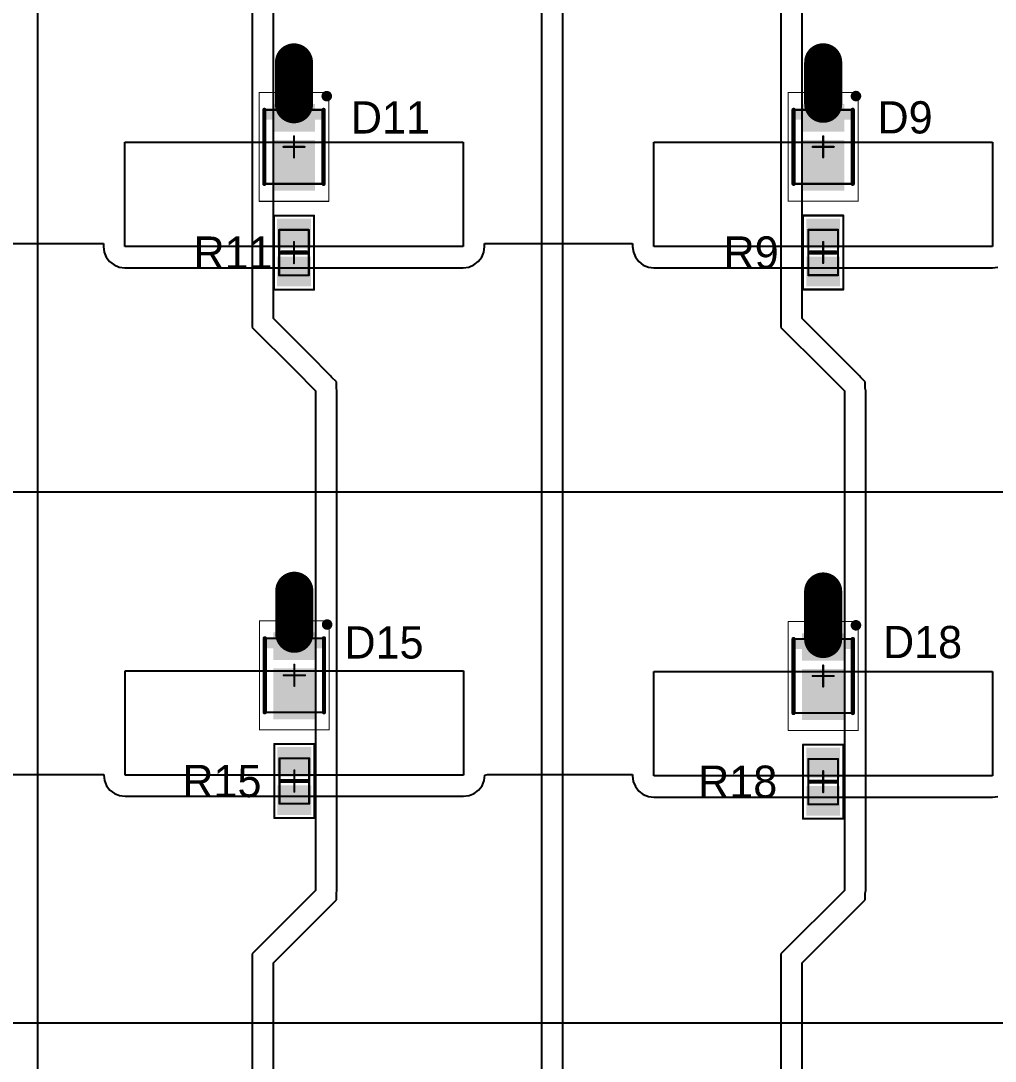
# Model space of a CAD drawing. Header units: millimetres. Extents: x -0.01 to 7.88, y -0.01 to 7.88.
# Drawn here: x 4.412 to 6.226, y 4.203 to 6.14 of the extents above; entities that cross this region are included whole.
import ezdxf

# ---------------------------------------------------------------- set-up
doc = ezdxf.new("R2010")
doc.units = ezdxf.units.MM
doc.header["$MEASUREMENT"] = 0
for name, color, linetype in [('BottomLayer', 5, 'Continuous'), ('BottomSolder', 6, 'Continuous'), ('Mechanical13', 56, 'Continuous'), ('Mechanical15', 56, 'Continuous'), ('MultiLayer', 9, 'Continuous'), ('TopLayer', 1, 'Continuous'), ('TopOverlay', 2, 'Continuous'), ('TopPaste', 8, 'Continuous'), ('TopSolder', 216, 'Continuous'), ('ViaHoleLayer', 16, 'Continuous')]:
    doc.layers.add(name, color=color, linetype=linetype)

# ---------------------------------------------------------------- blocks, each defined once
blk = doc.blocks.new('6_0805_N_27')
at = {"layer": 'Mechanical13', "const_width": 0.00394}
for points in [[(-0.0423, 0.0276), (0.0423, 0.0276)], [(-0.0423, 0.0276), (-0.0423, -0.0276)], [(0.0423, 0.0276), (0.0423, -0.0276)], [(-0.0423, -0.0276), (0.0423, -0.0276)]]:
    blk.add_lwpolyline(points, dxfattribs=at)
at = {"layer": 'Mechanical13', "const_width": 0.00197}
for points in [[(-0.0433, 0.0276, 1), (-0.0413, 0.0276, 1)], [(-0.0433, 0.0276, 1), (-0.0413, 0.0276, 1)], [(0.0413, 0.0276, 1), (0.0433, 0.0276, 1)], [(0.0413, 0.0276, 1), (0.0433, 0.0276, 1)], [(-0.0433, -0.0276, 1), (-0.0413, -0.0276, 1)], [(-0.0433, -0.0276, 1), (-0.0413, -0.0276, 1)], [(0.0413, -0.0276, 1), (0.0433, -0.0276, 1)], [(0.0413, -0.0276, 1), (0.0433, -0.0276, 1)]]:
    blk.add_lwpolyline(points, format="xyb", close=True, dxfattribs=at)
at = {"layer": 'Mechanical15', "const_width": 0.00394}
for points in [[(-0.0689, 0.0374), (0.0689, 0.0374)], [(-0.0689, 0.0374), (-0.0689, -0.0374)], [(0.0689, 0.0374), (0.0689, -0.0374)], [(0, 0.0197), (0, -0.0197)], [(-0.0197, 0), (0.0197, 0)], [(-0.0689, -0.0374), (0.0689, -0.0374)]]:
    blk.add_lwpolyline(points, dxfattribs=at)
at = {"layer": 'Mechanical15', "const_width": 0.00197}
for points in [[(-0.0699, 0.0374, 1), (-0.0679, 0.0374, 1)], [(-0.0699, 0.0374, 1), (-0.0679, 0.0374, 1)], [(0.0679, 0.0374, 1), (0.0699, 0.0374, 1)], [(0.0679, 0.0374, 1), (0.0699, 0.0374, 1)], [(-0.001, 0.0197, 1), (0.001, 0.0197, 1)], [(-0.0207, 0, 1), (-0.0187, 0, 1)], [(0.0187, 0, 1), (0.0207, 0, 1)], [(-0.001, -0.0197, 1), (0.001, -0.0197, 1)], [(-0.0699, -0.0374, 1), (-0.0679, -0.0374, 1)], [(-0.0699, -0.0374, 1), (-0.0679, -0.0374, 1)], [(0.0679, -0.0374, 1), (0.0699, -0.0374, 1)], [(0.0679, -0.0374, 1), (0.0699, -0.0374, 1)]]:
    blk.add_lwpolyline(points, format="xyb", close=True, dxfattribs=at)
at = {"layer": 'TopLayer'}
for points in [[(-0.0118, -0.0276), (-0.0118, 0.0276), (-0.0591, -0.0276), (-0.0591, 0.0276)], [(0.0591, -0.0276), (0.0591, 0.0276), (0.0118, -0.0276), (0.0118, 0.0276)]]:
    blk.add_solid(points, dxfattribs=at)
at = {"layer": 'TopOverlay', "const_width": 0.00787}
blk.add_lwpolyline([(0, 0.0236), (0, -0.0236)], dxfattribs=at)
at = {"layer": 'TopOverlay', "const_width": 0.00394}
for points in [[(-0.002, 0.0236, 1), (0.002, 0.0236, 1)], [(-0.002, -0.0236, 1), (0.002, -0.0236, 1)]]:
    blk.add_lwpolyline(points, format="xyb", close=True, dxfattribs=at)
at = {"layer": 'TopPaste'}
for points in [[(-0.0118, -0.0276), (-0.0118, 0.0276), (-0.0591, -0.0276), (-0.0591, 0.0276)], [(0.0591, -0.0276), (0.0591, 0.0276), (0.0118, -0.0276), (0.0118, 0.0276)]]:
    blk.add_solid(points, dxfattribs=at)
at = {"layer": 'TopSolder'}
for points in [[(-0.0078, -0.0316), (-0.0078, 0.0316), (-0.0631, -0.0316), (-0.0631, 0.0316)], [(0.0631, -0.0316), (0.0631, 0.0316), (0.0078, -0.0316), (0.0078, 0.0316)]]:
    blk.add_solid(points, dxfattribs=at)
blk = doc.blocks.new('6_0805_N_30')
at = {"layer": 'Mechanical13', "const_width": 0.00394}
for points in [[(-0.0423, 0.0276), (0.0423, 0.0276)], [(-0.0423, 0.0276), (-0.0423, -0.0276)], [(0.0423, 0.0276), (0.0423, -0.0276)], [(-0.0423, -0.0276), (0.0423, -0.0276)]]:
    blk.add_lwpolyline(points, dxfattribs=at)
at = {"layer": 'Mechanical13', "const_width": 0.00197}
for points in [[(-0.0433, 0.0276, 1), (-0.0413, 0.0276, 1)], [(-0.0433, 0.0276, 1), (-0.0413, 0.0276, 1)], [(0.0413, 0.0276, 1), (0.0433, 0.0276, 1)], [(0.0413, 0.0276, 1), (0.0433, 0.0276, 1)], [(-0.0433, -0.0276, 1), (-0.0413, -0.0276, 1)], [(-0.0433, -0.0276, 1), (-0.0413, -0.0276, 1)], [(0.0413, -0.0276, 1), (0.0433, -0.0276, 1)], [(0.0413, -0.0276, 1), (0.0433, -0.0276, 1)]]:
    blk.add_lwpolyline(points, format="xyb", close=True, dxfattribs=at)
at = {"layer": 'Mechanical15', "const_width": 0.00394}
for points in [[(-0.0689, 0.0374), (0.0689, 0.0374)], [(-0.0689, 0.0374), (-0.0689, -0.0374)], [(0.0689, 0.0374), (0.0689, -0.0374)], [(0, 0.0197), (0, -0.0197)], [(-0.0197, 0), (0.0197, 0)], [(-0.0689, -0.0374), (0.0689, -0.0374)]]:
    blk.add_lwpolyline(points, dxfattribs=at)
at = {"layer": 'Mechanical15', "const_width": 0.00197}
for points in [[(-0.0699, 0.0374, 1), (-0.0679, 0.0374, 1)], [(-0.0699, 0.0374, 1), (-0.0679, 0.0374, 1)], [(0.0679, 0.0374, 1), (0.0699, 0.0374, 1)], [(0.0679, 0.0374, 1), (0.0699, 0.0374, 1)], [(-0.001, 0.0197, 1), (0.001, 0.0197, 1)], [(-0.0207, 0, 1), (-0.0187, 0, 1)], [(0.0187, 0, 1), (0.0207, 0, 1)], [(-0.001, -0.0197, 1), (0.001, -0.0197, 1)], [(-0.0699, -0.0374, 1), (-0.0679, -0.0374, 1)], [(-0.0699, -0.0374, 1), (-0.0679, -0.0374, 1)], [(0.0679, -0.0374, 1), (0.0699, -0.0374, 1)], [(0.0679, -0.0374, 1), (0.0699, -0.0374, 1)]]:
    blk.add_lwpolyline(points, format="xyb", close=True, dxfattribs=at)
at = {"layer": 'TopLayer'}
for points in [[(-0.0118, -0.0276), (-0.0118, 0.0276), (-0.0591, -0.0276), (-0.0591, 0.0276)], [(0.0591, -0.0276), (0.0591, 0.0276), (0.0118, -0.0276), (0.0118, 0.0276)]]:
    blk.add_solid(points, dxfattribs=at)
at = {"layer": 'TopOverlay', "const_width": 0.00787}
blk.add_lwpolyline([(0, 0.0236), (0, -0.0236)], dxfattribs=at)
at = {"layer": 'TopOverlay', "const_width": 0.00394}
for points in [[(-0.002, 0.0236, 1), (0.002, 0.0236, 1)], [(-0.002, -0.0236, 1), (0.002, -0.0236, 1)]]:
    blk.add_lwpolyline(points, format="xyb", close=True, dxfattribs=at)
at = {"layer": 'TopPaste'}
for points in [[(-0.0118, -0.0276), (-0.0118, 0.0276), (-0.0591, -0.0276), (-0.0591, 0.0276)], [(0.0591, -0.0276), (0.0591, 0.0276), (0.0118, -0.0276), (0.0118, 0.0276)]]:
    blk.add_solid(points, dxfattribs=at)
at = {"layer": 'TopSolder'}
for points in [[(-0.0078, -0.0316), (-0.0078, 0.0316), (-0.0631, -0.0316), (-0.0631, 0.0316)], [(0.0631, -0.0316), (0.0631, 0.0316), (0.0078, -0.0316), (0.0078, 0.0316)]]:
    blk.add_solid(points, dxfattribs=at)
blk = doc.blocks.new('6_0805_N_34')
at = {"layer": 'Mechanical13', "const_width": 0.00394}
for points in [[(-0.0423, 0.0276), (0.0423, 0.0276)], [(-0.0423, 0.0276), (-0.0423, -0.0276)], [(0.0423, 0.0276), (0.0423, -0.0276)], [(-0.0423, -0.0276), (0.0423, -0.0276)]]:
    blk.add_lwpolyline(points, dxfattribs=at)
at = {"layer": 'Mechanical13', "const_width": 0.00197}
for points in [[(-0.0433, 0.0276, 1), (-0.0413, 0.0276, 1)], [(-0.0433, 0.0276, 1), (-0.0413, 0.0276, 1)], [(0.0413, 0.0276, 1), (0.0433, 0.0276, 1)], [(0.0413, 0.0276, 1), (0.0433, 0.0276, 1)], [(-0.0433, -0.0276, 1), (-0.0413, -0.0276, 1)], [(-0.0433, -0.0276, 1), (-0.0413, -0.0276, 1)], [(0.0413, -0.0276, 1), (0.0433, -0.0276, 1)], [(0.0413, -0.0276, 1), (0.0433, -0.0276, 1)]]:
    blk.add_lwpolyline(points, format="xyb", close=True, dxfattribs=at)
at = {"layer": 'Mechanical15', "const_width": 0.00394}
for points in [[(-0.0689, 0.0374), (0.0689, 0.0374)], [(-0.0689, 0.0374), (-0.0689, -0.0374)], [(0.0689, 0.0374), (0.0689, -0.0374)], [(0, 0.0197), (0, -0.0197)], [(-0.0197, 0), (0.0197, 0)], [(-0.0689, -0.0374), (0.0689, -0.0374)]]:
    blk.add_lwpolyline(points, dxfattribs=at)
at = {"layer": 'Mechanical15', "const_width": 0.00197}
for points in [[(-0.0699, 0.0374, 1), (-0.0679, 0.0374, 1)], [(-0.0699, 0.0374, 1), (-0.0679, 0.0374, 1)], [(0.0679, 0.0374, 1), (0.0699, 0.0374, 1)], [(0.0679, 0.0374, 1), (0.0699, 0.0374, 1)], [(-0.001, 0.0197, 1), (0.001, 0.0197, 1)], [(-0.0207, 0, 1), (-0.0187, 0, 1)], [(0.0187, 0, 1), (0.0207, 0, 1)], [(-0.001, -0.0197, 1), (0.001, -0.0197, 1)], [(-0.0699, -0.0374, 1), (-0.0679, -0.0374, 1)], [(-0.0699, -0.0374, 1), (-0.0679, -0.0374, 1)], [(0.0679, -0.0374, 1), (0.0699, -0.0374, 1)], [(0.0679, -0.0374, 1), (0.0699, -0.0374, 1)]]:
    blk.add_lwpolyline(points, format="xyb", close=True, dxfattribs=at)
at = {"layer": 'TopLayer'}
for points in [[(-0.0118, -0.0276), (-0.0118, 0.0276), (-0.0591, -0.0276), (-0.0591, 0.0276)], [(0.0591, -0.0276), (0.0591, 0.0276), (0.0118, -0.0276), (0.0118, 0.0276)]]:
    blk.add_solid(points, dxfattribs=at)
at = {"layer": 'TopOverlay', "const_width": 0.00787}
blk.add_lwpolyline([(0, 0.0236), (0, -0.0236)], dxfattribs=at)
at = {"layer": 'TopOverlay', "const_width": 0.00394}
for points in [[(-0.002, 0.0236, 1), (0.002, 0.0236, 1)], [(-0.002, -0.0236, 1), (0.002, -0.0236, 1)]]:
    blk.add_lwpolyline(points, format="xyb", close=True, dxfattribs=at)
at = {"layer": 'TopPaste'}
for points in [[(-0.0118, -0.0276), (-0.0118, 0.0276), (-0.0591, -0.0276), (-0.0591, 0.0276)], [(0.0591, -0.0276), (0.0591, 0.0276), (0.0118, -0.0276), (0.0118, 0.0276)]]:
    blk.add_solid(points, dxfattribs=at)
at = {"layer": 'TopSolder'}
for points in [[(-0.0078, -0.0316), (-0.0078, 0.0316), (-0.0631, -0.0316), (-0.0631, 0.0316)], [(0.0631, -0.0316), (0.0631, 0.0316), (0.0078, -0.0316), (0.0078, 0.0316)]]:
    blk.add_solid(points, dxfattribs=at)
blk = doc.blocks.new('6_0805_N_36')
at = {"layer": 'Mechanical13', "const_width": 0.00394}
for points in [[(-0.0423, 0.0276), (0.0423, 0.0276)], [(-0.0423, 0.0276), (-0.0423, -0.0276)], [(0.0423, 0.0276), (0.0423, -0.0276)], [(-0.0423, -0.0276), (0.0423, -0.0276)]]:
    blk.add_lwpolyline(points, dxfattribs=at)
at = {"layer": 'Mechanical13', "const_width": 0.00197}
for points in [[(-0.0433, 0.0276, 1), (-0.0413, 0.0276, 1)], [(-0.0433, 0.0276, 1), (-0.0413, 0.0276, 1)], [(0.0413, 0.0276, 1), (0.0433, 0.0276, 1)], [(0.0413, 0.0276, 1), (0.0433, 0.0276, 1)], [(-0.0433, -0.0276, 1), (-0.0413, -0.0276, 1)], [(-0.0433, -0.0276, 1), (-0.0413, -0.0276, 1)], [(0.0413, -0.0276, 1), (0.0433, -0.0276, 1)], [(0.0413, -0.0276, 1), (0.0433, -0.0276, 1)]]:
    blk.add_lwpolyline(points, format="xyb", close=True, dxfattribs=at)
at = {"layer": 'Mechanical15', "const_width": 0.00394}
for points in [[(-0.0689, 0.0374), (0.0689, 0.0374)], [(-0.0689, 0.0374), (-0.0689, -0.0374)], [(0.0689, 0.0374), (0.0689, -0.0374)], [(0, 0.0197), (0, -0.0197)], [(-0.0197, 0), (0.0197, 0)], [(-0.0689, -0.0374), (0.0689, -0.0374)]]:
    blk.add_lwpolyline(points, dxfattribs=at)
at = {"layer": 'Mechanical15', "const_width": 0.00197}
for points in [[(-0.0699, 0.0374, 1), (-0.0679, 0.0374, 1)], [(-0.0699, 0.0374, 1), (-0.0679, 0.0374, 1)], [(0.0679, 0.0374, 1), (0.0699, 0.0374, 1)], [(0.0679, 0.0374, 1), (0.0699, 0.0374, 1)], [(-0.001, 0.0197, 1), (0.001, 0.0197, 1)], [(-0.0207, 0, 1), (-0.0187, 0, 1)], [(0.0187, 0, 1), (0.0207, 0, 1)], [(-0.001, -0.0197, 1), (0.001, -0.0197, 1)], [(-0.0699, -0.0374, 1), (-0.0679, -0.0374, 1)], [(-0.0699, -0.0374, 1), (-0.0679, -0.0374, 1)], [(0.0679, -0.0374, 1), (0.0699, -0.0374, 1)], [(0.0679, -0.0374, 1), (0.0699, -0.0374, 1)]]:
    blk.add_lwpolyline(points, format="xyb", close=True, dxfattribs=at)
at = {"layer": 'TopLayer'}
for points in [[(-0.0118, -0.0276), (-0.0118, 0.0276), (-0.0591, -0.0276), (-0.0591, 0.0276)], [(0.0591, -0.0276), (0.0591, 0.0276), (0.0118, -0.0276), (0.0118, 0.0276)]]:
    blk.add_solid(points, dxfattribs=at)
at = {"layer": 'TopOverlay', "const_width": 0.00787}
blk.add_lwpolyline([(0, 0.0236), (0, -0.0236)], dxfattribs=at)
at = {"layer": 'TopOverlay', "const_width": 0.00394}
for points in [[(-0.002, 0.0236, 1), (0.002, 0.0236, 1)], [(-0.002, -0.0236, 1), (0.002, -0.0236, 1)]]:
    blk.add_lwpolyline(points, format="xyb", close=True, dxfattribs=at)
at = {"layer": 'TopPaste'}
for points in [[(-0.0118, -0.0276), (-0.0118, 0.0276), (-0.0591, -0.0276), (-0.0591, 0.0276)], [(0.0591, -0.0276), (0.0591, 0.0276), (0.0118, -0.0276), (0.0118, 0.0276)]]:
    blk.add_solid(points, dxfattribs=at)
at = {"layer": 'TopSolder'}
for points in [[(-0.0078, -0.0316), (-0.0078, 0.0316), (-0.0631, -0.0316), (-0.0631, 0.0316)], [(0.0631, -0.0316), (0.0631, 0.0316), (0.0078, -0.0316), (0.0078, 0.0316)]]:
    blk.add_solid(points, dxfattribs=at)
blk = doc.blocks.new('DIOM3528X07N_81')
at = {"layer": 'Mechanical13', "const_width": 0.00394}
for points in [[(0.0689, 0.0551), (-0.0689, 0.0551)], [(-0.0689, -0.0551), (-0.0689, 0.0551)], [(0.0689, -0.0551), (0.0689, 0.0551)], [(0.0689, -0.0551), (-0.0689, -0.0551)]]:
    blk.add_lwpolyline(points, dxfattribs=at)
at = {"layer": 'Mechanical13', "const_width": 0.00197}
for points in [[(-0.0699, 0.0551, 1), (-0.0679, 0.0551, 1)], [(-0.0699, 0.0551, 1), (-0.0679, 0.0551, 1)], [(0.0679, 0.0551, 1), (0.0699, 0.0551, 1)], [(0.0679, 0.0551, 1), (0.0699, 0.0551, 1)], [(-0.0699, -0.0551, 1), (-0.0679, -0.0551, 1)], [(-0.0699, -0.0551, 1), (-0.0679, -0.0551, 1)], [(0.0679, -0.0551, 1), (0.0699, -0.0551, 1)], [(0.0679, -0.0551, 1), (0.0699, -0.0551, 1)]]:
    blk.add_lwpolyline(points, format="xyb", close=True, dxfattribs=at)
at = {"layer": 'Mechanical13'}
blk.add_solid([(-0.0689, -0.0551), (-0.0504, -0.0551), (-0.0689, 0.0551), (-0.0504, 0.0551)], dxfattribs=at)
at = {"layer": 'Mechanical15'}
for points, const_width in [([(0.1014, 0.065), (-0.1014, 0.065)], 0.00197), ([(-0.1014, -0.065), (-0.1014, 0.065)], 0.00197), ([(0.1014, -0.065), (0.1014, 0.065)], 0.00197), ([(0, -0.0197), (0, 0.0197)], 0.00394), ([(0.0197, 0), (-0.0197, 0)], 0.00394), ([(0.1014, -0.065), (-0.1014, -0.065)], 0.00197)]:
    blk.add_lwpolyline(points, dxfattribs=dict(at, const_width=const_width))
for points, const_width in [([(-0.1019, 0.065, 1), (-0.1009, 0.065, 1)], 0.000984), ([(-0.1019, 0.065, 1), (-0.1009, 0.065, 1)], 0.000984), ([(0.1009, 0.065, 1), (0.1019, 0.065, 1)], 0.000984), ([(0.1009, 0.065, 1), (0.1019, 0.065, 1)], 0.000984), ([(-0.001, 0.0197, 1), (0.001, 0.0197, 1)], 0.00197), ([(-0.0207, 0, 1), (-0.0187, 0, 1)], 0.00197), ([(0.0187, 0, 1), (0.0207, 0, 1)], 0.00197), ([(-0.001, -0.0197, 1), (0.001, -0.0197, 1)], 0.00197), ([(-0.1019, -0.065, 1), (-0.1009, -0.065, 1)], 0.000984), ([(-0.1019, -0.065, 1), (-0.1009, -0.065, 1)], 0.000984), ([(0.1009, -0.065, 1), (0.1019, -0.065, 1)], 0.000984), ([(0.1009, -0.065, 1), (0.1019, -0.065, 1)], 0.000984)]:
    blk.add_lwpolyline(points, format="xyb", close=True, dxfattribs=dict(at, const_width=const_width))
at = {"layer": 'TopLayer'}
for points in [[(-0.0325, -0.0354), (-0.0325, 0.0354), (-0.0758, -0.0354), (-0.0758, 0.0354)], [(0.0778, -0.0354), (0.0778, 0.0354), (-0.0089, -0.0354), (-0.0089, 0.0354)]]:
    blk.add_solid(points, dxfattribs=at)
at = {"layer": 'TopOverlay'}
for points, const_width in [([(-0.0896, 0.061, 1), (-0.0994, 0.061, 1)], 0.00984), ([(-0.1019, 0.061, 1), (-0.0969, 0.061, 1)], 0.00492), ([(-0.092, 0.061, 1), (-0.0871, 0.061, 1)], 0.00492), ([(-0.0709, 0.0551, 1), (-0.0669, 0.0551, 1)], 0.00394), ([(0.0669, 0.0551, 1), (0.0709, 0.0551, 1)], 0.00394), ([(-0.0709, -0.0551, 1), (-0.0669, -0.0551, 1)], 0.00394), ([(0.0669, -0.0551, 1), (0.0709, -0.0551, 1)], 0.00394)]:
    blk.add_lwpolyline(points, format="xyb", close=True, dxfattribs=dict(at, const_width=const_width))
at = {"layer": 'TopOverlay', "const_width": 0.00787}
for points in [[(0.0689, 0.0551), (-0.0689, 0.0551)], [(0.0689, -0.0551), (-0.0689, -0.0551)]]:
    blk.add_lwpolyline(points, dxfattribs=at)
at = {"layer": 'TopPaste'}
for points in [[(-0.0325, -0.0354), (-0.0325, 0.0354), (-0.0758, -0.0354), (-0.0758, 0.0354)], [(0.0778, -0.0354), (0.0778, 0.0354), (-0.0089, -0.0354), (-0.0089, 0.0354)]]:
    blk.add_solid(points, dxfattribs=at)
at = {"layer": 'TopSolder'}
for points in [[(-0.0285, -0.0394), (-0.0285, 0.0394), (-0.0798, -0.0394), (-0.0798, 0.0394)], [(0.0818, -0.0394), (0.0818, 0.0394), (-0.0129, -0.0394), (-0.0129, 0.0394)]]:
    blk.add_solid(points, dxfattribs=at)
blk = doc.blocks.new('DIOM3528X07N_84')
at = {"layer": 'Mechanical13', "const_width": 0.00394}
for points in [[(0.0689, 0.0551), (-0.0689, 0.0551)], [(-0.0689, -0.0551), (-0.0689, 0.0551)], [(0.0689, -0.0551), (0.0689, 0.0551)], [(0.0689, -0.0551), (-0.0689, -0.0551)]]:
    blk.add_lwpolyline(points, dxfattribs=at)
at = {"layer": 'Mechanical13', "const_width": 0.00197}
for points in [[(-0.0699, 0.0551, 1), (-0.0679, 0.0551, 1)], [(-0.0699, 0.0551, 1), (-0.0679, 0.0551, 1)], [(0.0679, 0.0551, 1), (0.0699, 0.0551, 1)], [(0.0679, 0.0551, 1), (0.0699, 0.0551, 1)], [(-0.0699, -0.0551, 1), (-0.0679, -0.0551, 1)], [(-0.0699, -0.0551, 1), (-0.0679, -0.0551, 1)], [(0.0679, -0.0551, 1), (0.0699, -0.0551, 1)], [(0.0679, -0.0551, 1), (0.0699, -0.0551, 1)]]:
    blk.add_lwpolyline(points, format="xyb", close=True, dxfattribs=at)
at = {"layer": 'Mechanical13'}
blk.add_solid([(-0.0689, -0.0551), (-0.0504, -0.0551), (-0.0689, 0.0551), (-0.0504, 0.0551)], dxfattribs=at)
at = {"layer": 'Mechanical15'}
for points, const_width in [([(0.1014, 0.065), (-0.1014, 0.065)], 0.00197), ([(-0.1014, -0.065), (-0.1014, 0.065)], 0.00197), ([(0.1014, -0.065), (0.1014, 0.065)], 0.00197), ([(0, -0.0197), (0, 0.0197)], 0.00394), ([(0.0197, 0), (-0.0197, 0)], 0.00394), ([(0.1014, -0.065), (-0.1014, -0.065)], 0.00197)]:
    blk.add_lwpolyline(points, dxfattribs=dict(at, const_width=const_width))
for points, const_width in [([(-0.1019, 0.065, 1), (-0.1009, 0.065, 1)], 0.000984), ([(-0.1019, 0.065, 1), (-0.1009, 0.065, 1)], 0.000984), ([(0.1009, 0.065, 1), (0.1019, 0.065, 1)], 0.000984), ([(0.1009, 0.065, 1), (0.1019, 0.065, 1)], 0.000984), ([(-0.001, 0.0197, 1), (0.001, 0.0197, 1)], 0.00197), ([(-0.0207, 0, 1), (-0.0187, 0, 1)], 0.00197), ([(0.0187, 0, 1), (0.0207, 0, 1)], 0.00197), ([(-0.001, -0.0197, 1), (0.001, -0.0197, 1)], 0.00197), ([(-0.1019, -0.065, 1), (-0.1009, -0.065, 1)], 0.000984), ([(-0.1019, -0.065, 1), (-0.1009, -0.065, 1)], 0.000984), ([(0.1009, -0.065, 1), (0.1019, -0.065, 1)], 0.000984), ([(0.1009, -0.065, 1), (0.1019, -0.065, 1)], 0.000984)]:
    blk.add_lwpolyline(points, format="xyb", close=True, dxfattribs=dict(at, const_width=const_width))
at = {"layer": 'TopLayer'}
for points in [[(-0.0325, -0.0354), (-0.0325, 0.0354), (-0.0758, -0.0354), (-0.0758, 0.0354)], [(0.0778, -0.0354), (0.0778, 0.0354), (-0.0089, -0.0354), (-0.0089, 0.0354)]]:
    blk.add_solid(points, dxfattribs=at)
at = {"layer": 'TopOverlay'}
for points, const_width in [([(-0.0896, 0.061, 1), (-0.0994, 0.061, 1)], 0.00984), ([(-0.1019, 0.061, 1), (-0.0969, 0.061, 1)], 0.00492), ([(-0.092, 0.061, 1), (-0.0871, 0.061, 1)], 0.00492), ([(-0.0709, 0.0551, 1), (-0.0669, 0.0551, 1)], 0.00394), ([(0.0669, 0.0551, 1), (0.0709, 0.0551, 1)], 0.00394), ([(-0.0709, -0.0551, 1), (-0.0669, -0.0551, 1)], 0.00394), ([(0.0669, -0.0551, 1), (0.0709, -0.0551, 1)], 0.00394)]:
    blk.add_lwpolyline(points, format="xyb", close=True, dxfattribs=dict(at, const_width=const_width))
at = {"layer": 'TopOverlay', "const_width": 0.00787}
for points in [[(0.0689, 0.0551), (-0.0689, 0.0551)], [(0.0689, -0.0551), (-0.0689, -0.0551)]]:
    blk.add_lwpolyline(points, dxfattribs=at)
at = {"layer": 'TopPaste'}
for points in [[(-0.0325, -0.0354), (-0.0325, 0.0354), (-0.0758, -0.0354), (-0.0758, 0.0354)], [(0.0778, -0.0354), (0.0778, 0.0354), (-0.0089, -0.0354), (-0.0089, 0.0354)]]:
    blk.add_solid(points, dxfattribs=at)
at = {"layer": 'TopSolder'}
for points in [[(-0.0285, -0.0394), (-0.0285, 0.0394), (-0.0798, -0.0394), (-0.0798, 0.0394)], [(0.0818, -0.0394), (0.0818, 0.0394), (-0.0129, -0.0394), (-0.0129, 0.0394)]]:
    blk.add_solid(points, dxfattribs=at)
blk = doc.blocks.new('DIOM3528X07N_88')
at = {"layer": 'Mechanical13', "const_width": 0.00394}
for points in [[(0.0689, 0.0551), (-0.0689, 0.0551)], [(-0.0689, -0.0551), (-0.0689, 0.0551)], [(0.0689, -0.0551), (0.0689, 0.0551)], [(0.0689, -0.0551), (-0.0689, -0.0551)]]:
    blk.add_lwpolyline(points, dxfattribs=at)
at = {"layer": 'Mechanical13', "const_width": 0.00197}
for points in [[(-0.0699, 0.0551, 1), (-0.0679, 0.0551, 1)], [(-0.0699, 0.0551, 1), (-0.0679, 0.0551, 1)], [(0.0679, 0.0551, 1), (0.0699, 0.0551, 1)], [(0.0679, 0.0551, 1), (0.0699, 0.0551, 1)], [(-0.0699, -0.0551, 1), (-0.0679, -0.0551, 1)], [(-0.0699, -0.0551, 1), (-0.0679, -0.0551, 1)], [(0.0679, -0.0551, 1), (0.0699, -0.0551, 1)], [(0.0679, -0.0551, 1), (0.0699, -0.0551, 1)]]:
    blk.add_lwpolyline(points, format="xyb", close=True, dxfattribs=at)
at = {"layer": 'Mechanical13'}
blk.add_solid([(-0.0689, -0.0551), (-0.0504, -0.0551), (-0.0689, 0.0551), (-0.0504, 0.0551)], dxfattribs=at)
at = {"layer": 'Mechanical15'}
for points, const_width in [([(0.1014, 0.065), (-0.1014, 0.065)], 0.00197), ([(-0.1014, -0.065), (-0.1014, 0.065)], 0.00197), ([(0.1014, -0.065), (0.1014, 0.065)], 0.00197), ([(0, -0.0197), (0, 0.0197)], 0.00394), ([(0.0197, 0), (-0.0197, 0)], 0.00394), ([(0.1014, -0.065), (-0.1014, -0.065)], 0.00197)]:
    blk.add_lwpolyline(points, dxfattribs=dict(at, const_width=const_width))
for points, const_width in [([(-0.1019, 0.065, 1), (-0.1009, 0.065, 1)], 0.000984), ([(-0.1019, 0.065, 1), (-0.1009, 0.065, 1)], 0.000984), ([(0.1009, 0.065, 1), (0.1019, 0.065, 1)], 0.000984), ([(0.1009, 0.065, 1), (0.1019, 0.065, 1)], 0.000984), ([(-0.001, 0.0197, 1), (0.001, 0.0197, 1)], 0.00197), ([(-0.0207, 0, 1), (-0.0187, 0, 1)], 0.00197), ([(0.0187, 0, 1), (0.0207, 0, 1)], 0.00197), ([(-0.001, -0.0197, 1), (0.001, -0.0197, 1)], 0.00197), ([(-0.1019, -0.065, 1), (-0.1009, -0.065, 1)], 0.000984), ([(-0.1019, -0.065, 1), (-0.1009, -0.065, 1)], 0.000984), ([(0.1009, -0.065, 1), (0.1019, -0.065, 1)], 0.000984), ([(0.1009, -0.065, 1), (0.1019, -0.065, 1)], 0.000984)]:
    blk.add_lwpolyline(points, format="xyb", close=True, dxfattribs=dict(at, const_width=const_width))
at = {"layer": 'TopLayer'}
for points in [[(-0.0325, -0.0354), (-0.0325, 0.0354), (-0.0758, -0.0354), (-0.0758, 0.0354)], [(0.0778, -0.0354), (0.0778, 0.0354), (-0.0089, -0.0354), (-0.0089, 0.0354)]]:
    blk.add_solid(points, dxfattribs=at)
at = {"layer": 'TopOverlay'}
for points, const_width in [([(-0.0896, 0.061, 1), (-0.0994, 0.061, 1)], 0.00984), ([(-0.1019, 0.061, 1), (-0.0969, 0.061, 1)], 0.00492), ([(-0.092, 0.061, 1), (-0.0871, 0.061, 1)], 0.00492), ([(-0.0709, 0.0551, 1), (-0.0669, 0.0551, 1)], 0.00394), ([(0.0669, 0.0551, 1), (0.0709, 0.0551, 1)], 0.00394), ([(-0.0709, -0.0551, 1), (-0.0669, -0.0551, 1)], 0.00394), ([(0.0669, -0.0551, 1), (0.0709, -0.0551, 1)], 0.00394)]:
    blk.add_lwpolyline(points, format="xyb", close=True, dxfattribs=dict(at, const_width=const_width))
at = {"layer": 'TopOverlay', "const_width": 0.00787}
for points in [[(0.0689, 0.0551), (-0.0689, 0.0551)], [(0.0689, -0.0551), (-0.0689, -0.0551)]]:
    blk.add_lwpolyline(points, dxfattribs=at)
at = {"layer": 'TopPaste'}
for points in [[(-0.0325, -0.0354), (-0.0325, 0.0354), (-0.0758, -0.0354), (-0.0758, 0.0354)], [(0.0778, -0.0354), (0.0778, 0.0354), (-0.0089, -0.0354), (-0.0089, 0.0354)]]:
    blk.add_solid(points, dxfattribs=at)
at = {"layer": 'TopSolder'}
for points in [[(-0.0285, -0.0394), (-0.0285, 0.0394), (-0.0798, -0.0394), (-0.0798, 0.0394)], [(0.0818, -0.0394), (0.0818, 0.0394), (-0.0129, -0.0394), (-0.0129, 0.0394)]]:
    blk.add_solid(points, dxfattribs=at)
blk = doc.blocks.new('DIOM3528X07N_90')
at = {"layer": 'Mechanical13', "const_width": 0.00394}
for points in [[(0.0689, 0.0551), (-0.0689, 0.0551)], [(-0.0689, -0.0551), (-0.0689, 0.0551)], [(0.0689, -0.0551), (0.0689, 0.0551)], [(0.0689, -0.0551), (-0.0689, -0.0551)]]:
    blk.add_lwpolyline(points, dxfattribs=at)
at = {"layer": 'Mechanical13', "const_width": 0.00197}
for points in [[(-0.0699, 0.0551, 1), (-0.0679, 0.0551, 1)], [(-0.0699, 0.0551, 1), (-0.0679, 0.0551, 1)], [(0.0679, 0.0551, 1), (0.0699, 0.0551, 1)], [(0.0679, 0.0551, 1), (0.0699, 0.0551, 1)], [(-0.0699, -0.0551, 1), (-0.0679, -0.0551, 1)], [(-0.0699, -0.0551, 1), (-0.0679, -0.0551, 1)], [(0.0679, -0.0551, 1), (0.0699, -0.0551, 1)], [(0.0679, -0.0551, 1), (0.0699, -0.0551, 1)]]:
    blk.add_lwpolyline(points, format="xyb", close=True, dxfattribs=at)
at = {"layer": 'Mechanical13'}
blk.add_solid([(-0.0689, -0.0551), (-0.0504, -0.0551), (-0.0689, 0.0551), (-0.0504, 0.0551)], dxfattribs=at)
at = {"layer": 'Mechanical15'}
for points, const_width in [([(0.1014, 0.065), (-0.1014, 0.065)], 0.00197), ([(-0.1014, -0.065), (-0.1014, 0.065)], 0.00197), ([(0.1014, -0.065), (0.1014, 0.065)], 0.00197), ([(0, -0.0197), (0, 0.0197)], 0.00394), ([(0.0197, 0), (-0.0197, 0)], 0.00394), ([(0.1014, -0.065), (-0.1014, -0.065)], 0.00197)]:
    blk.add_lwpolyline(points, dxfattribs=dict(at, const_width=const_width))
for points, const_width in [([(-0.1019, 0.065, 1), (-0.1009, 0.065, 1)], 0.000984), ([(-0.1019, 0.065, 1), (-0.1009, 0.065, 1)], 0.000984), ([(0.1009, 0.065, 1), (0.1019, 0.065, 1)], 0.000984), ([(0.1009, 0.065, 1), (0.1019, 0.065, 1)], 0.000984), ([(-0.001, 0.0197, 1), (0.001, 0.0197, 1)], 0.00197), ([(-0.0207, 0, 1), (-0.0187, 0, 1)], 0.00197), ([(0.0187, 0, 1), (0.0207, 0, 1)], 0.00197), ([(-0.001, -0.0197, 1), (0.001, -0.0197, 1)], 0.00197), ([(-0.1019, -0.065, 1), (-0.1009, -0.065, 1)], 0.000984), ([(-0.1019, -0.065, 1), (-0.1009, -0.065, 1)], 0.000984), ([(0.1009, -0.065, 1), (0.1019, -0.065, 1)], 0.000984), ([(0.1009, -0.065, 1), (0.1019, -0.065, 1)], 0.000984)]:
    blk.add_lwpolyline(points, format="xyb", close=True, dxfattribs=dict(at, const_width=const_width))
at = {"layer": 'TopLayer'}
for points in [[(-0.0325, -0.0354), (-0.0325, 0.0354), (-0.0758, -0.0354), (-0.0758, 0.0354)], [(0.0778, -0.0354), (0.0778, 0.0354), (-0.0089, -0.0354), (-0.0089, 0.0354)]]:
    blk.add_solid(points, dxfattribs=at)
at = {"layer": 'TopOverlay'}
for points, const_width in [([(-0.0896, 0.061, 1), (-0.0994, 0.061, 1)], 0.00984), ([(-0.1019, 0.061, 1), (-0.0969, 0.061, 1)], 0.00492), ([(-0.092, 0.061, 1), (-0.0871, 0.061, 1)], 0.00492), ([(-0.0709, 0.0551, 1), (-0.0669, 0.0551, 1)], 0.00394), ([(0.0669, 0.0551, 1), (0.0709, 0.0551, 1)], 0.00394), ([(-0.0709, -0.0551, 1), (-0.0669, -0.0551, 1)], 0.00394), ([(0.0669, -0.0551, 1), (0.0709, -0.0551, 1)], 0.00394)]:
    blk.add_lwpolyline(points, format="xyb", close=True, dxfattribs=dict(at, const_width=const_width))
at = {"layer": 'TopOverlay', "const_width": 0.00787}
for points in [[(0.0689, 0.0551), (-0.0689, 0.0551)], [(0.0689, -0.0551), (-0.0689, -0.0551)]]:
    blk.add_lwpolyline(points, dxfattribs=at)
at = {"layer": 'TopPaste'}
for points in [[(-0.0325, -0.0354), (-0.0325, 0.0354), (-0.0758, -0.0354), (-0.0758, 0.0354)], [(0.0778, -0.0354), (0.0778, 0.0354), (-0.0089, -0.0354), (-0.0089, 0.0354)]]:
    blk.add_solid(points, dxfattribs=at)
at = {"layer": 'TopSolder'}
for points in [[(-0.0285, -0.0394), (-0.0285, 0.0394), (-0.0798, -0.0394), (-0.0798, 0.0394)], [(0.0818, -0.0394), (0.0818, 0.0394), (-0.0129, -0.0394), (-0.0129, 0.0394)]]:
    blk.add_solid(points, dxfattribs=at)

msp = doc.modelspace()

# ---------------------------------------------------------------- linework, layer by layer
at = {"layer": 'BottomLayer'}
for p, q in [((5.4208, 1.0588), (5.4208, 7.4344)), ((4.4437, 2.0003), (4.4437, 7.3653)), ((5.3811, 7.3723), (5.3811, 2.0003)), ((4.8425, 6.4409), (4.8425, 5.5693)), ((5.8268, 6.4409), (5.8268, 5.5693)), ((4.8822, 5.5857), (4.8822, 6.4232)), ((5.8665, 5.5857), (5.8665, 6.4232)), ((4.9493, 5.5186), (4.8822, 5.5857)), ((5.9336, 5.5186), (5.8665, 5.5857)), ((4.8425, 5.5693), (4.9213, 5.4905)), ((5.8268, 5.5693), (5.9055, 5.4905)), ((4.9887, 5.4792), (4.9493, 5.5186)), ((4.9493, 5.5186), (4.9493, 5.5186)), ((4.9493, 5.5186), (4.9493, 5.5186)), ((5.973, 5.4792), (5.9336, 5.5186)), ((5.9336, 5.5186), (5.9336, 5.5186)), ((5.9336, 5.5186), (5.9336, 5.5186)), ((4.9213, 5.4905), (4.9606, 5.4512)), ((5.9055, 5.4905), (5.9449, 5.4512)), ((4.9906, 5.4768), (4.9887, 5.4792)), ((4.9997, 5.4677), (4.9906, 5.4768)), ((4.9997, 5.4563), (4.9997, 5.4677)), ((5.9748, 5.4768), (5.973, 5.4792)), ((5.9839, 5.4677), (5.9748, 5.4768)), ((5.9839, 5.4563), (5.9839, 5.4677)), ((4.9606, 5.4512), (4.9606, 4.5208)), ((5.0003, 5.4512), (4.9997, 5.4563)), ((5.0003, 4.5208), (5.0003, 5.4512)), ((5.0003, 5.4512), (5.0003, 5.4512)), ((5.0003, 5.4512), (5.0003, 5.4512)), ((5.0003, 5.4512), (5.0003, 5.4512)), ((5.9449, 5.4512), (5.9449, 4.5208)), ((5.9846, 5.4512), (5.9839, 5.4563)), ((5.9846, 4.5208), (5.9846, 5.4512)), ((5.9846, 5.4512), (5.9846, 5.4512)), ((5.9846, 5.4512), (5.9846, 5.4512)), ((5.9846, 5.4512), (5.9846, 5.4512)), ((4.9606, 4.5208), (4.8425, 4.4026)), ((4.9997, 4.5156), (5.0003, 4.5208)), ((4.9997, 4.5033), (4.9997, 4.5156)), ((5.9449, 4.5208), (5.8268, 4.4026)), ((5.9839, 4.5156), (5.9846, 4.5208)), ((5.9839, 4.5033), (5.9839, 4.5156)), ((4.8822, 4.3859), (4.9997, 4.5033)), ((5.8665, 4.3859), (5.9839, 4.5033)), ((4.8425, 4.4026), (4.8425, 3.5999)), ((5.8268, 4.4026), (5.8268, 3.5999)), ((4.8822, 3.6164), (4.8822, 4.3859)), ((5.8665, 3.6164), (5.8665, 4.3859))]:
    msp.add_line(p, q, dxfattribs=at)
at = {"layer": 'BottomLayer', "const_width": 0.025}
for points in [[(4.9081, 6.0628, 1), (4.9331, 6.0628, 1)], [(5.893, 6.063, 1), (5.918, 6.063, 1)], [(4.9088, 5.0787, 1), (4.9338, 5.0787, 1)], [(5.893, 5.0774, 1), (5.918, 5.0774, 1)]]:
    msp.add_lwpolyline(points, format="xyb", close=True, dxfattribs=at)
at = {"layer": 'BottomSolder', "const_width": 0.029}
for points in [[(4.9061, 6.0628, 1), (4.9351, 6.0628, 1)], [(5.891, 6.063, 1), (5.92, 6.063, 1)], [(4.9068, 5.0787, 1), (4.9358, 5.0787, 1)], [(5.891, 5.0774, 1), (5.92, 5.0774, 1)]]:
    msp.add_lwpolyline(points, format="xyb", close=True, dxfattribs=at)
at = {"layer": 'MultiLayer', "const_width": 0.025}
for points in [[(4.9081, 6.0628, 1), (4.9331, 6.0628, 1)], [(5.893, 6.063, 1), (5.918, 6.063, 1)], [(4.9088, 5.0787, 1), (4.9338, 5.0787, 1)], [(5.893, 5.0774, 1), (5.918, 5.0774, 1)]]:
    msp.add_lwpolyline(points, format="xyb", close=True, dxfattribs=at)
at = {"layer": 'TopLayer'}
for p, q in [((4.6057, 5.7198), (4.6057, 5.9142)), ((4.6057, 5.9142), (5.2356, 5.9142)), ((5.2356, 5.9142), (5.2356, 5.7198)), ((5.5906, 5.7198), (5.5906, 5.9141)), ((5.5906, 5.9141), (6.2205, 5.9141)), ((6.2205, 5.9141), (6.2205, 5.7198)), ((4.2917, 5.7254), (4.566, 5.7254)), ((4.566, 5.7254), (4.566, 5.7198)), ((4.566, 5.7198), (4.5673, 5.7096)), ((5.2356, 5.7198), (4.6057, 5.7198)), ((5.2739, 5.7096), (5.2753, 5.7198)), ((5.2753, 5.7198), (5.2753, 5.7254)), ((5.2753, 5.7254), (5.5508, 5.7254)), ((5.5508, 5.7254), (5.5508, 5.7198)), ((5.5508, 5.7198), (5.5522, 5.7095)), ((6.2205, 5.7198), (5.5906, 5.7198)), ((4.5673, 5.7096), (4.5713, 5.7)), ((4.5713, 5.7), (4.5776, 5.6918)), ((5.2637, 5.6918), (5.27, 5.7)), ((5.27, 5.7), (5.2739, 5.7096)), ((5.5522, 5.7095), (5.5562, 5.7)), ((5.5562, 5.7), (5.5625, 5.6917)), ((4.5776, 5.6918), (4.5858, 5.6855)), ((4.5858, 5.6855), (4.5954, 5.6815)), ((4.5954, 5.6815), (4.6057, 5.6801)), ((4.6057, 5.6801), (5.2356, 5.6801)), ((5.2356, 5.6801), (5.2459, 5.6815)), ((5.2459, 5.6815), (5.2554, 5.6855)), ((5.2554, 5.6855), (5.2637, 5.6918)), ((5.5625, 5.6917), (5.5707, 5.6854)), ((5.5707, 5.6854), (5.5803, 5.6815)), ((5.5803, 5.6815), (5.5906, 5.6801)), ((5.5906, 5.6801), (6.2205, 5.6801)), ((6.2205, 5.6801), (6.2308, 5.6815)), ((7.874, 5.2624), (0.3346, 5.2624)), ((4.6063, 4.7356), (4.6063, 4.9299)), ((4.6063, 4.9299), (5.2362, 4.9299)), ((5.2362, 4.9299), (5.2362, 4.7356)), ((5.5905, 4.7339), (5.5905, 4.9282)), ((5.5905, 4.9282), (6.2204, 4.9282)), ((6.2204, 4.9282), (6.2204, 4.7339)), ((4.2957, 4.7364), (4.5666, 4.7364)), ((4.5666, 4.7364), (4.5666, 4.7356)), ((4.5666, 4.7356), (4.5679, 4.7253)), ((5.2362, 4.7356), (4.6063, 4.7356)), ((5.2746, 4.7253), (5.2759, 4.7356)), ((5.2759, 4.7356), (5.2808, 4.7364)), ((5.2808, 4.7364), (5.5508, 4.7364)), ((5.5508, 4.7364), (5.5508, 4.7339)), ((5.5508, 4.7339), (5.5521, 4.7236)), ((6.2204, 4.7339), (5.5905, 4.7339)), ((4.5679, 4.7253), (4.5719, 4.7157)), ((4.5719, 4.7157), (4.5782, 4.7075)), ((5.2643, 4.7075), (5.2706, 4.7157)), ((5.2706, 4.7157), (5.2746, 4.7253)), ((5.5521, 4.7236), (5.5561, 4.714)), ((5.5561, 4.714), (5.5624, 4.7058)), ((4.5782, 4.7075), (4.5864, 4.7012)), ((4.5864, 4.7012), (4.596, 4.6972)), ((4.596, 4.6972), (4.6063, 4.6959)), ((4.6063, 4.6959), (5.2362, 4.6959)), ((5.2362, 4.6959), (5.2465, 4.6972)), ((5.2465, 4.6972), (5.2561, 4.7012)), ((5.2561, 4.7012), (5.2643, 4.7075)), ((5.5624, 4.7058), (5.5706, 4.6995)), ((5.5706, 4.6995), (5.5802, 4.6955)), ((5.5802, 4.6955), (5.5905, 4.6942)), ((5.5905, 4.6942), (6.2204, 4.6942)), ((6.2204, 4.6942), (6.2307, 4.6955)), ((7.874, 4.2733), (0.3346, 4.2733))]:
    msp.add_line(p, q, dxfattribs=at)
at = {"layer": 'TopLayer', "const_width": 0.0709}
for points in [[(4.9206, 5.9847), (4.9206, 6.0628)], [(5.9055, 5.9856), (5.9055, 6.063)], [(4.9213, 4.9986), (4.9213, 5.0787)], [(5.9055, 4.9888), (5.9055, 5.0774)]]:
    msp.add_lwpolyline(points, dxfattribs=at)
at = {"layer": 'TopLayer'}
for points, const_width in [([(4.9029, 6.0628, 1), (4.9383, 6.0628, 1)], 0.0354), ([(4.9081, 6.0628, 1), (4.9331, 6.0628, 1)], 0.025), ([(5.8878, 6.063, 1), (5.9232, 6.063, 1)], 0.0354), ([(5.893, 6.063, 1), (5.918, 6.063, 1)], 0.025), ([(4.9029, 5.9847, 1), (4.9383, 5.9847, 1)], 0.0354), ([(5.8878, 5.9856, 1), (5.9232, 5.9856, 1)], 0.0354), ([(4.9035, 5.0787, 1), (4.939, 5.0787, 1)], 0.0354), ([(4.9088, 5.0787, 1), (4.9338, 5.0787, 1)], 0.025), ([(5.8877, 5.0774, 1), (5.9232, 5.0774, 1)], 0.0354), ([(5.893, 5.0774, 1), (5.918, 5.0774, 1)], 0.025), ([(4.9035, 4.9986, 1), (4.939, 4.9986, 1)], 0.0354), ([(5.8877, 4.9888, 1), (5.9232, 4.9888, 1)], 0.0354)]:
    msp.add_lwpolyline(points, format="xyb", close=True, dxfattribs=dict(at, const_width=const_width))
at = {"layer": 'TopSolder', "const_width": 0.029}
for points in [[(4.9061, 6.0628, 1), (4.9351, 6.0628, 1)], [(5.891, 6.063, 1), (5.92, 6.063, 1)], [(4.9068, 5.0787, 1), (4.9358, 5.0787, 1)], [(5.891, 5.0774, 1), (5.92, 5.0774, 1)]]:
    msp.add_lwpolyline(points, format="xyb", close=True, dxfattribs=at)
at = {"layer": 'ViaHoleLayer', "const_width": 0.014}
for points in [[(4.9136, 6.0628, 1), (4.9276, 6.0628, 1)], [(5.8985, 6.063, 1), (5.9125, 6.063, 1)], [(4.9143, 5.0787, 1), (4.9283, 5.0787, 1)], [(5.8985, 5.0774, 1), (5.9125, 5.0774, 1)]]:
    msp.add_lwpolyline(points, format="xyb", close=True, dxfattribs=at)

# ---------------------------------------------------------------- block references
for name, p, rotation in [('DIOM3528X07N_88', (4.9206, 5.9054), 270), ('DIOM3528X07N_90', (5.9055, 5.9055), 270), ('6_0805_N_34', (4.9206, 5.7085), 90), ('6_0805_N_36', (5.9055, 5.7087), 90), ('DIOM3528X07N_84', (4.9213, 4.9213), 270), ('DIOM3528X07N_81', (5.9055, 4.9199), 270), ('6_0805_N_30', (4.9213, 4.7244), 90), ('6_0805_N_27', (5.9055, 4.7231), 90)]:
    msp.add_blockref(name, p, dxfattribs=dict(rotation=rotation))

# ---------------------------------------------------------------- texts
at = {"layer": 'TopOverlay'}
for s, p in [('D11', (5.0265, 5.9303)), ('D9', (6.0066, 5.9304)), ('R11', (4.7336, 5.6785)), ('R9', (5.7201, 5.6787)), ('D15', (5.0145, 4.9525)), ('D18', (6.0168, 4.9532)), ('R15', (4.7129, 4.6944)), ('R18', (5.6728, 4.6931))]:
    msp.add_text(s, height=0.06, dxfattribs=at).set_placement(p)

doc.saveas('drawing.dxf')
